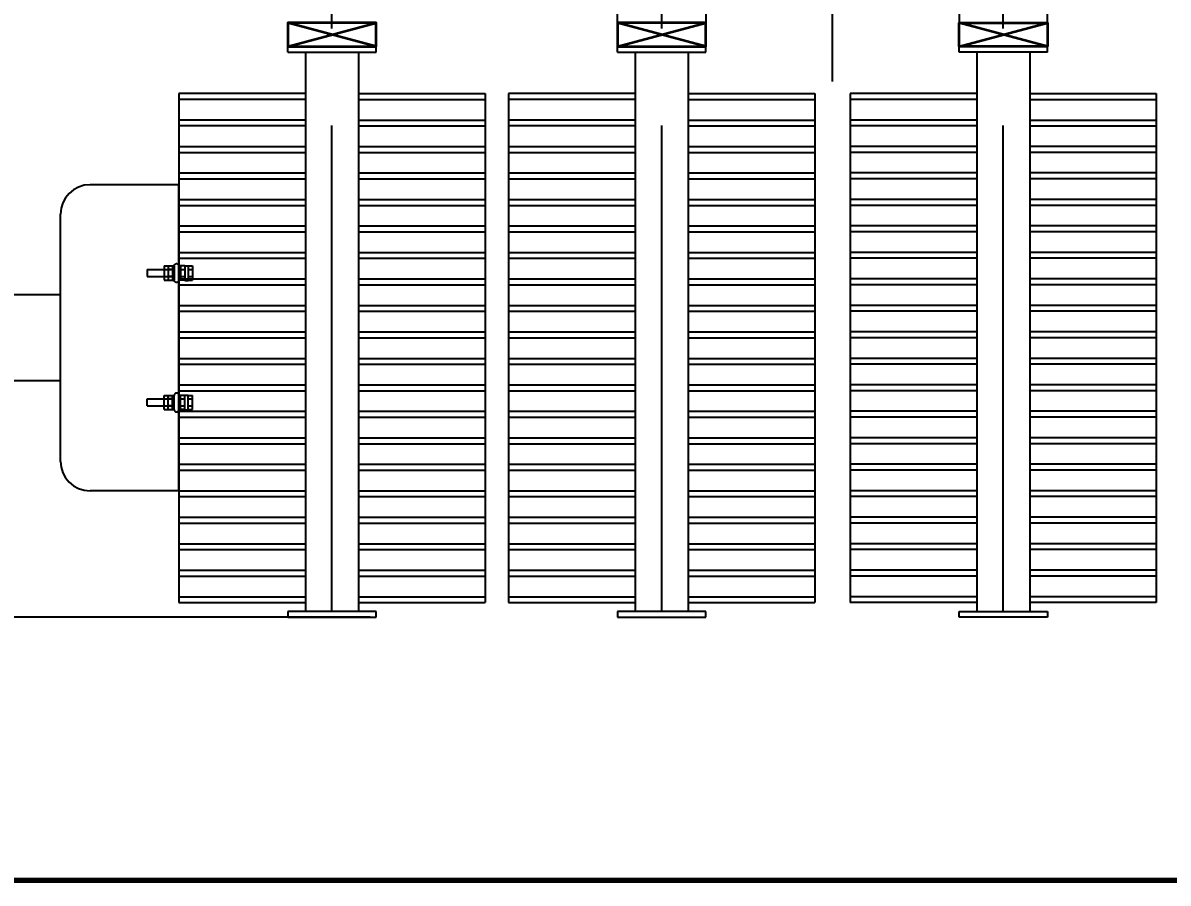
# Model space of a CAD drawing. Header units: millimetres. Extents: x 170275 to 421125, y -418833 to -203687.
# Drawn here: x 171966 to 173910, y -211388 to -209926 of the extents above; entities that cross this region are included whole.
import ezdxf

# ---------------------------------------------------------------- set-up
doc = ezdxf.new("R2010")
doc.units = ezdxf.units.MM
doc.header["$LTSCALE"] = 13
for name, pattern in [('CENTER', [50.8, 31.75, -6.35, 6.35, -6.35]), ('CENTERX2', [101.6, 63.5, -12.7, 12.7, -12.7]), ('HIDDEN', [9.525, 6.35, -3.175])]:
    doc.linetypes.add(name, pattern=pattern)
doc.layers.get('0').update_dxf_attribs({"color": 1, "linetype": 'CENTER'})
doc.layers.add('05', color=4, linetype='Continuous', lineweight=35)
doc.layers.add('标注、文本', color=3, linetype='Continuous', lineweight=25)
doc.layers.add('1', color=4, linetype='Continuous')
doc.layers.add('4', color=2, linetype='HIDDEN')
doc.styles.get("Standard").update_dxf_attribs({"font": 'gbenor.shx', "bigfont": 'gbcbig.shx'})
doc.dimstyles.new('1-15', dxfattribs={"dimscale": 20, "dimtxt": 3.5, "dimasz": 2, "dimexe": 1.5, "dimexo": 0.5, "dimgap": 0.5, "dimtad": 1, "dimtoh": 1, "dimdec": 1, "dimdsep": 46, "dimtxsty": 'Standard', "dimcen": 2.5, "dimclrd": 3, "dimclre": 3, "dimclrt": 3, "dimadec": 0, "dimazin": 2, "dimtfac": 1, "dimtdec": 1, "dimtmove": 0, "dimatfit": 2, "dimfxl": 1, "dimarcsym": 0})

# ---------------------------------------------------------------- blocks, each defined once
blk = doc.blocks.new('A$C392507CE')
at = {"layer": '05', "linetype": 'ByBlock'}
for p, q in [((0.5, 94.6), (-149.5, 54.6)), ((-149.5, 94.6), (0.5, 54.6))]:
    blk.add_line(p, q, dxfattribs=at)
blk.add_lwpolyline([(0.5, 94.6), (-149.5, 94.6), (-149.5, 54.6), (0.5, 54.6)], close=True, dxfattribs=at)
blk = doc.blocks.new('*D620')
at = {"layer": 'Defpoints', "color": 0, "transparency": 16777216}
for p in [(172282.5, -209363.4), (171940, -210936.4), (172415.5, -210936.4)]:
    blk.add_point(p, dxfattribs=at)
at = {"layer": '标注、文本', "color": 3, "lineweight": -2, "transparency": 16777216}
for p, q in [((172272.5, -209363.4), (171910, -209363.4)), ((171940, -209403.4), (171940, -210896.4)), ((172405.5, -210936.4), (171910, -210936.4))]:
    blk.add_line(p, q, dxfattribs=at)
at = {"layer": '标注、文本', "color": 3, "transparency": 16777216}
for points in [[(171933.3, -209403.4), (171946.7, -209403.4), (171940, -209363.4)], [(171933.3, -210896.4), (171946.7, -210896.4), (171940, -210936.4)]]:
    blk.add_solid(points, dxfattribs=at)
at = {"layer": '标注、文本', "color": 3, "transparency": 16777216, "insert": (171895, -210149.9), "char_height": 70, "attachment_point": 5, "rotation": 90}
blk.add_mtext('1573', dxfattribs=at)
blk = doc.blocks.new('*D621')
at = {"layer": 'Defpoints', "color": 0, "transparency": 16777216}
for p in [(171692.4, -208825.4), (172282.5, -208825.4), (172565.5, -210936.4)]:
    blk.add_point(p, dxfattribs=at)
at = {"layer": '标注、文本', "color": 3, "lineweight": -2, "transparency": 16777216}
for p, q in [((172272.5, -208825.4), (171662.4, -208825.4)), ((171692.4, -210896.4), (171692.4, -208865.4)), ((172555.5, -210936.4), (171662.4, -210936.4))]:
    blk.add_line(p, q, dxfattribs=at)
at = {"layer": '标注、文本', "color": 3, "transparency": 16777216}
for points in [[(171685.8, -208865.4), (171699.1, -208865.4), (171692.4, -208825.4)], [(171685.8, -210896.4), (171699.1, -210896.4), (171692.4, -210936.4)]]:
    blk.add_solid(points, dxfattribs=at)
at = {"layer": '标注、文本', "color": 3, "transparency": 16777216, "insert": (171647.4, -209880.9), "char_height": 70, "attachment_point": 5, "rotation": 90}
blk.add_mtext('2111', dxfattribs=at)
blk = doc.blocks.new('4656163')
at = {"linetype": 'HIDDEN'}
for p, q in [((4691, -11118), (4684, -11118)), ((4684, -11118), (4684, -11142)), ((4691, -11124), (4684, -11124)), ((4697, -11117.5), (4691, -11117.5)), ((4691, -11118), (4691, -11142)), ((4697, -11117.5), (4697, -11142.5)), ((4697, -11118), (4707, -11118)), ((4704, -11124), (4697, -11124)), ((4704, -11118), (4704, -11142)), ((4732, -11118), (4715, -11118)), ((4715, -11118), (4715, -11142)), ((4718, -11118), (4718, -11142)), ((4718, -11124), (4725, -11124)), ((4761, -11124), (4718, -11124)), ((4725, -11118), (4725, -11142)), ((4732, -11118), (4732, -11142)), ((4761, -11124), (4761, -11136)), ((4691, -11136), (4684, -11136)), ((4691, -11142), (4684, -11142)), ((4697, -11142.5), (4691, -11142.5)), ((4704, -11136), (4697, -11136)), ((4697, -11142), (4707, -11142)), ((4732, -11142), (4715, -11142)), ((4718, -11136), (4725, -11136)), ((4761, -11136), (4718, -11136))]:
    blk.add_line(p, q, dxfattribs=at)
for centre, start, end in [((4711, -11118), 0, 180), ((4711, -11142), 180, 0)]:
    blk.add_arc(centre, 4, start, end, dxfattribs=at)
at = {"layer": '4', "color": 0}
blk.add_line((4707, -11118), (4707, -11142), dxfattribs=at)
blk = doc.blocks.new('A$C324939BF')
at = {"layer": '1'}
for p, q in [((23, 520), (23, 0)), ((23, 520), (173.9, 520)), ((223.9, 470), (223.9, 50)), ((223.9, 333), (399, 333)), ((429, 217), (429, 303)), ((223.9, 187), (399, 187)), ((23, 0), (173.9, 0))]:
    blk.add_line(p, q, dxfattribs=at)
for centre, radius, start, end in [((173.9, 470), 50, 359.9995, 89.9995), ((399, 303), 30, 359.9995, 89.9995), ((399, 217), 30, 269.9995, 359.9995), ((173.9, 50), 50, 269.9995, 359.9995)]:
    blk.add_arc(centre, radius, start, end, dxfattribs=at)
at = {"layer": '1', "rotation": 359.9995410159855}
blk.add_blockref('4656163', (-4683.9, 11500), dxfattribs=at)
at = {"layer": '1', "xscale": -1, "rotation": 180.0004589840145}
blk.add_blockref('4656163', (-4683.9, -10980), dxfattribs=at)

msp = doc.modelspace()

# ---------------------------------------------------------------- linework, layer by layer
at = {"layer": '1', "color": 1, "linetype": 'CENTERX2', "lineweight": -3}
for p, q in [((173340.49, -210026.17), (173340.49, -208800.71)), ((172490.49, -210926.44), (172490.49, -209729.18)), ((173050.49, -210926.44), (173050.49, -209729.18)), ((173630.49, -210926.44), (173630.49, -209729.18))]:
    msp.add_line(p, q, dxfattribs=at)
at = {"layer": '1', "ltscale": 5}
for p, q in [((172415.49, -209966.44), (172565.49, -209966.44)), ((172415.49, -209976.44), (172415.49, -209966.44)), ((172565.49, -209976.44), (172565.49, -209966.44)), ((172975.49, -209966.44), (173125.49, -209966.44)), ((172975.49, -209976.44), (172975.49, -209966.44)), ((173125.49, -209976.44), (173125.49, -209966.44)), ((173705.49, -209966.44), (173555.49, -209966.44)), ((173555.49, -209976.44), (173555.49, -209966.44)), ((173705.49, -209976.44), (173705.49, -209966.44)), ((172415.49, -209976.44), (172565.49, -209976.44)), ((172445.49, -209976.44), (172445.49, -210926.44)), ((172535.49, -209976.44), (172535.49, -210926.44)), ((172975.49, -209976.44), (173125.49, -209976.44)), ((173005.49, -209976.44), (173005.49, -210926.44)), ((173095.49, -209976.44), (173095.49, -210926.44)), ((173705.49, -209976.44), (173555.49, -209976.44)), ((173585.49, -209976.44), (173585.49, -210926.44)), ((173675.49, -209976.44), (173675.49, -210926.44)), ((172445.49, -210046.44), (172230.49, -210046.44)), ((172445.49, -210046.44), (172230.49, -210046.44)), ((172445.49, -210046.44), (172230.49, -210046.44)), ((172445.49, -210039.35), (172445.49, -210039.35)), ((172535.49, -210046.44), (172750.49, -210046.44)), ((172535.49, -210046.44), (172750.49, -210046.44)), ((172535.49, -210046.44), (172750.49, -210046.44)), ((173005.49, -210046.44), (172790.49, -210046.44)), ((173005.49, -210046.44), (172790.49, -210046.44)), ((173005.49, -210046.44), (172790.49, -210046.44)), ((173005.49, -210039.35), (173005.49, -210039.35)), ((173095.49, -210046.44), (173310.49, -210046.44)), ((173095.49, -210046.44), (173310.49, -210046.44)), ((173095.49, -210046.44), (173310.49, -210046.44)), ((173585.49, -210046.44), (173370.49, -210046.44)), ((173585.49, -210046.44), (173370.49, -210046.44)), ((173585.49, -210046.44), (173370.49, -210046.44)), ((173675.49, -210039.35), (173675.49, -210039.35)), ((173675.49, -210046.44), (173890.49, -210046.44)), ((173675.49, -210046.44), (173890.49, -210046.44)), ((173675.49, -210046.44), (173890.49, -210046.44)), ((172445.49, -210056.44), (172230.49, -210056.44)), ((172445.49, -210056.44), (172230.49, -210056.44)), ((172535.49, -210056.44), (172750.49, -210056.44)), ((172535.49, -210056.44), (172750.49, -210056.44)), ((173005.49, -210056.44), (172790.49, -210056.44)), ((173005.49, -210056.44), (172790.49, -210056.44)), ((173095.49, -210056.44), (173310.49, -210056.44)), ((173095.49, -210056.44), (173310.49, -210056.44)), ((173585.49, -210056.44), (173370.49, -210056.44)), ((173585.49, -210056.44), (173370.49, -210056.44)), ((173675.49, -210056.44), (173890.49, -210056.44)), ((173675.49, -210056.44), (173890.49, -210056.44)), ((172445.49, -210091.44), (172230.49, -210091.44)), ((172445.49, -210091.44), (172230.49, -210091.44)), ((172445.49, -210091.44), (172230.49, -210091.44)), ((172445.49, -210101.44), (172230.49, -210101.44)), ((172445.49, -210101.44), (172230.49, -210101.44)), ((172535.49, -210091.44), (172750.49, -210091.44)), ((172535.49, -210091.44), (172750.49, -210091.44)), ((172535.49, -210091.44), (172750.49, -210091.44)), ((172535.49, -210101.44), (172750.49, -210101.44)), ((172535.49, -210101.44), (172750.49, -210101.44)), ((173005.49, -210091.44), (172790.49, -210091.44)), ((173005.49, -210091.44), (172790.49, -210091.44)), ((173005.49, -210091.44), (172790.49, -210091.44)), ((173005.49, -210101.44), (172790.49, -210101.44)), ((173005.49, -210101.44), (172790.49, -210101.44)), ((173095.49, -210091.44), (173310.49, -210091.44)), ((173095.49, -210091.44), (173310.49, -210091.44)), ((173095.49, -210091.44), (173310.49, -210091.44)), ((173095.49, -210101.44), (173310.49, -210101.44)), ((173095.49, -210101.44), (173310.49, -210101.44)), ((173585.49, -210091.44), (173370.49, -210091.44)), ((173585.49, -210091.44), (173370.49, -210091.44)), ((173585.49, -210091.44), (173370.49, -210091.44)), ((173585.49, -210101.44), (173370.49, -210101.44)), ((173585.49, -210101.44), (173370.49, -210101.44)), ((173675.49, -210091.44), (173890.49, -210091.44)), ((173675.49, -210091.44), (173890.49, -210091.44)), ((173675.49, -210091.44), (173890.49, -210091.44)), ((173675.49, -210101.44), (173890.49, -210101.44)), ((173675.49, -210101.44), (173890.49, -210101.44)), ((172230.49, -210136.44), (172445.49, -210136.44)), ((172230.49, -210146.44), (172445.49, -210146.44)), ((172230.49, -210146.44), (172445.49, -210146.44)), ((172535.49, -210136.44), (172750.49, -210136.44)), ((172535.49, -210136.44), (172750.49, -210136.44)), ((172535.49, -210146.44), (172750.49, -210146.44)), ((172535.49, -210146.44), (172750.49, -210146.44)), ((172535.49, -210146.44), (172750.49, -210146.44)), ((172535.49, -210146.44), (172750.49, -210146.44)), ((172790.49, -210136.44), (173005.49, -210136.44)), ((172790.49, -210146.44), (173005.49, -210146.44)), ((172790.49, -210146.44), (173005.49, -210146.44)), ((173095.49, -210136.44), (173310.49, -210136.44)), ((173095.49, -210136.44), (173310.49, -210136.44)), ((173095.49, -210146.44), (173310.49, -210146.44)), ((173095.49, -210146.44), (173310.49, -210146.44)), ((173095.49, -210146.44), (173310.49, -210146.44)), ((173095.49, -210146.44), (173310.49, -210146.44)), ((173585.49, -210136.44), (173370.49, -210136.44)), ((173585.49, -210136.44), (173370.49, -210136.44)), ((173585.49, -210146.44), (173370.49, -210146.44)), ((173585.49, -210146.44), (173370.49, -210146.44)), ((173585.49, -210146.44), (173370.49, -210146.44)), ((173585.49, -210146.44), (173370.49, -210146.44)), ((173890.49, -210136.44), (173675.49, -210136.44)), ((173890.49, -210146.44), (173675.49, -210146.44)), ((173890.49, -210146.44), (173675.49, -210146.44)), ((172230.49, -210181.44), (172445.49, -210181.44)), ((172230.49, -210181.44), (172445.49, -210181.44)), ((172230.49, -210181.44), (172445.49, -210181.44)), ((172535.49, -210181.44), (172750.49, -210181.44)), ((172535.49, -210181.44), (172750.49, -210181.44)), ((172535.49, -210181.44), (172750.49, -210181.44)), ((172535.49, -210181.44), (172750.49, -210181.44)), ((172535.49, -210181.44), (172750.49, -210181.44)), ((172535.49, -210181.44), (172750.49, -210181.44)), ((172790.49, -210181.44), (173005.49, -210181.44)), ((172790.49, -210181.44), (173005.49, -210181.44)), ((172790.49, -210181.44), (173005.49, -210181.44)), ((173095.49, -210181.44), (173310.49, -210181.44)), ((173095.49, -210181.44), (173310.49, -210181.44)), ((173095.49, -210181.44), (173310.49, -210181.44)), ((173095.49, -210181.44), (173310.49, -210181.44)), ((173095.49, -210181.44), (173310.49, -210181.44)), ((173095.49, -210181.44), (173310.49, -210181.44)), ((173585.49, -210181.44), (173370.49, -210181.44)), ((173585.49, -210181.44), (173370.49, -210181.44)), ((173585.49, -210181.44), (173370.49, -210181.44)), ((173585.49, -210181.44), (173370.49, -210181.44)), ((173585.49, -210181.44), (173370.49, -210181.44)), ((173585.49, -210181.44), (173370.49, -210181.44)), ((173890.49, -210181.44), (173675.49, -210181.44)), ((173890.49, -210181.44), (173675.49, -210181.44)), ((173890.49, -210181.44), (173675.49, -210181.44)), ((172230.49, -210191.44), (172445.49, -210191.44)), ((172230.49, -210191.44), (172445.49, -210191.44)), ((172230.49, -210191.44), (172445.49, -210191.44)), ((172535.49, -210191.44), (172750.49, -210191.44)), ((172535.49, -210191.44), (172750.49, -210191.44)), ((172535.49, -210191.44), (172750.49, -210191.44)), ((172535.49, -210191.44), (172750.49, -210191.44)), ((172535.49, -210191.44), (172750.49, -210191.44)), ((172535.49, -210191.44), (172750.49, -210191.44)), ((172790.49, -210191.44), (173005.49, -210191.44)), ((172790.49, -210191.44), (173005.49, -210191.44)), ((172790.49, -210191.44), (173005.49, -210191.44)), ((173095.49, -210191.44), (173310.49, -210191.44)), ((173095.49, -210191.44), (173310.49, -210191.44)), ((173095.49, -210191.44), (173310.49, -210191.44)), ((173095.49, -210191.44), (173310.49, -210191.44)), ((173095.49, -210191.44), (173310.49, -210191.44)), ((173095.49, -210191.44), (173310.49, -210191.44)), ((173585.49, -210191.44), (173370.49, -210191.44)), ((173585.49, -210191.44), (173370.49, -210191.44)), ((173585.49, -210191.44), (173370.49, -210191.44)), ((173585.49, -210191.44), (173370.49, -210191.44)), ((173585.49, -210191.44), (173370.49, -210191.44)), ((173585.49, -210191.44), (173370.49, -210191.44)), ((173890.49, -210191.44), (173675.49, -210191.44)), ((173890.49, -210191.44), (173675.49, -210191.44)), ((173890.49, -210191.44), (173675.49, -210191.44)), ((172230.49, -210226.44), (172445.49, -210226.44)), ((172230.49, -210226.44), (172445.49, -210226.44)), ((172230.49, -210226.44), (172445.49, -210226.44)), ((172230.49, -210236.44), (172445.49, -210236.44)), ((172230.49, -210236.44), (172445.49, -210236.44)), ((172230.49, -210236.44), (172445.49, -210236.44)), ((172535.49, -210226.44), (172750.49, -210226.44)), ((172535.49, -210226.44), (172750.49, -210226.44)), ((172535.49, -210226.44), (172750.49, -210226.44)), ((172535.49, -210226.44), (172750.49, -210226.44)), ((172535.49, -210226.44), (172750.49, -210226.44)), ((172535.49, -210226.44), (172750.49, -210226.44)), ((172535.49, -210236.44), (172750.49, -210236.44)), ((172535.49, -210236.44), (172750.49, -210236.44)), ((172535.49, -210236.44), (172750.49, -210236.44)), ((172535.49, -210236.44), (172750.49, -210236.44)), ((172535.49, -210236.44), (172750.49, -210236.44)), ((172535.49, -210236.44), (172750.49, -210236.44)), ((172790.49, -210226.44), (173005.49, -210226.44)), ((172790.49, -210226.44), (173005.49, -210226.44)), ((172790.49, -210226.44), (173005.49, -210226.44)), ((172790.49, -210236.44), (173005.49, -210236.44)), ((172790.49, -210236.44), (173005.49, -210236.44)), ((172790.49, -210236.44), (173005.49, -210236.44)), ((173095.49, -210226.44), (173310.49, -210226.44)), ((173095.49, -210226.44), (173310.49, -210226.44)), ((173095.49, -210226.44), (173310.49, -210226.44)), ((173095.49, -210226.44), (173310.49, -210226.44)), ((173095.49, -210226.44), (173310.49, -210226.44)), ((173095.49, -210226.44), (173310.49, -210226.44)), ((173095.49, -210236.44), (173310.49, -210236.44)), ((173095.49, -210236.44), (173310.49, -210236.44)), ((173095.49, -210236.44), (173310.49, -210236.44)), ((173095.49, -210236.44), (173310.49, -210236.44)), ((173095.49, -210236.44), (173310.49, -210236.44)), ((173095.49, -210236.44), (173310.49, -210236.44)), ((173585.49, -210226.44), (173370.49, -210226.44)), ((173585.49, -210226.44), (173370.49, -210226.44)), ((173585.49, -210226.44), (173370.49, -210226.44)), ((173585.49, -210226.44), (173370.49, -210226.44)), ((173585.49, -210226.44), (173370.49, -210226.44)), ((173585.49, -210226.44), (173370.49, -210226.44)), ((173585.49, -210236.44), (173370.49, -210236.44)), ((173585.49, -210236.44), (173370.49, -210236.44)), ((173585.49, -210236.44), (173370.49, -210236.44)), ((173585.49, -210236.44), (173370.49, -210236.44)), ((173585.49, -210236.44), (173370.49, -210236.44)), ((173585.49, -210236.44), (173370.49, -210236.44)), ((173890.49, -210226.44), (173675.49, -210226.44)), ((173890.49, -210226.44), (173675.49, -210226.44)), ((173890.49, -210226.44), (173675.49, -210226.44)), ((173890.49, -210236.44), (173675.49, -210236.44)), ((173890.49, -210236.44), (173675.49, -210236.44)), ((173890.49, -210236.44), (173675.49, -210236.44)), ((172230.49, -210271.44), (172445.49, -210271.44)), ((172230.49, -210271.44), (172445.49, -210271.44)), ((172230.49, -210271.44), (172445.49, -210271.44)), ((172230.49, -210281.44), (172445.49, -210281.44)), ((172230.49, -210281.44), (172445.49, -210281.44)), ((172230.49, -210281.44), (172445.49, -210281.44)), ((172535.49, -210271.44), (172750.49, -210271.44)), ((172535.49, -210271.44), (172750.49, -210271.44)), ((172535.49, -210271.44), (172750.49, -210271.44)), ((172535.49, -210271.44), (172750.49, -210271.44)), ((172535.49, -210271.44), (172750.49, -210271.44)), ((172535.49, -210271.44), (172750.49, -210271.44)), ((172535.49, -210281.44), (172750.49, -210281.44)), ((172535.49, -210281.44), (172750.49, -210281.44)), ((172535.49, -210281.44), (172750.49, -210281.44)), ((172535.49, -210281.44), (172750.49, -210281.44)), ((172535.49, -210281.44), (172750.49, -210281.44)), ((172535.49, -210281.44), (172750.49, -210281.44)), ((172790.49, -210271.44), (173005.49, -210271.44)), ((172790.49, -210271.44), (173005.49, -210271.44)), ((172790.49, -210271.44), (173005.49, -210271.44)), ((172790.49, -210281.44), (173005.49, -210281.44)), ((172790.49, -210281.44), (173005.49, -210281.44)), ((172790.49, -210281.44), (173005.49, -210281.44)), ((173095.49, -210271.44), (173310.49, -210271.44)), ((173095.49, -210271.44), (173310.49, -210271.44)), ((173095.49, -210271.44), (173310.49, -210271.44)), ((173095.49, -210271.44), (173310.49, -210271.44)), ((173095.49, -210271.44), (173310.49, -210271.44)), ((173095.49, -210271.44), (173310.49, -210271.44)), ((173095.49, -210281.44), (173310.49, -210281.44)), ((173095.49, -210281.44), (173310.49, -210281.44)), ((173095.49, -210281.44), (173310.49, -210281.44)), ((173095.49, -210281.44), (173310.49, -210281.44)), ((173095.49, -210281.44), (173310.49, -210281.44)), ((173095.49, -210281.44), (173310.49, -210281.44)), ((173585.49, -210271.44), (173370.49, -210271.44)), ((173585.49, -210271.44), (173370.49, -210271.44)), ((173585.49, -210271.44), (173370.49, -210271.44)), ((173585.49, -210271.44), (173370.49, -210271.44)), ((173585.49, -210271.44), (173370.49, -210271.44)), ((173585.49, -210271.44), (173370.49, -210271.44)), ((173585.49, -210281.44), (173370.49, -210281.44)), ((173585.49, -210281.44), (173370.49, -210281.44)), ((173585.49, -210281.44), (173370.49, -210281.44)), ((173585.49, -210281.44), (173370.49, -210281.44)), ((173585.49, -210281.44), (173370.49, -210281.44)), ((173585.49, -210281.44), (173370.49, -210281.44)), ((173890.49, -210271.44), (173675.49, -210271.44)), ((173890.49, -210271.44), (173675.49, -210271.44)), ((173890.49, -210271.44), (173675.49, -210271.44)), ((173890.49, -210281.44), (173675.49, -210281.44)), ((173890.49, -210281.44), (173675.49, -210281.44)), ((173890.49, -210281.44), (173675.49, -210281.44)), ((172230.49, -210316.44), (172445.49, -210316.44)), ((172230.49, -210316.44), (172445.49, -210316.44)), ((172535.49, -210316.44), (172750.49, -210316.44)), ((172535.49, -210316.44), (172750.49, -210316.44)), ((172535.49, -210316.44), (172750.49, -210316.44)), ((172535.49, -210316.44), (172750.49, -210316.44)), ((172790.49, -210316.44), (173005.49, -210316.44)), ((172790.49, -210316.44), (173005.49, -210316.44)), ((173095.49, -210316.44), (173310.49, -210316.44)), ((173095.49, -210316.44), (173310.49, -210316.44)), ((173095.49, -210316.44), (173310.49, -210316.44)), ((173095.49, -210316.44), (173310.49, -210316.44)), ((173585.49, -210316.44), (173370.49, -210316.44)), ((173585.49, -210316.44), (173370.49, -210316.44)), ((173585.49, -210316.44), (173370.49, -210316.44)), ((173585.49, -210316.44), (173370.49, -210316.44)), ((173890.49, -210316.44), (173675.49, -210316.44)), ((173890.49, -210316.44), (173675.49, -210316.44)), ((172230.49, -210326.44), (172445.49, -210326.44)), ((172230.49, -210326.44), (172445.49, -210326.44)), ((172535.49, -210326.44), (172750.49, -210326.44)), ((172535.49, -210326.44), (172750.49, -210326.44)), ((172535.49, -210326.44), (172750.49, -210326.44)), ((172535.49, -210326.44), (172750.49, -210326.44)), ((172790.49, -210326.44), (173005.49, -210326.44)), ((172790.49, -210326.44), (173005.49, -210326.44)), ((173095.49, -210326.44), (173310.49, -210326.44)), ((173095.49, -210326.44), (173310.49, -210326.44)), ((173095.49, -210326.44), (173310.49, -210326.44)), ((173095.49, -210326.44), (173310.49, -210326.44)), ((173585.49, -210326.44), (173370.49, -210326.44)), ((173585.49, -210326.44), (173370.49, -210326.44)), ((173585.49, -210326.44), (173370.49, -210326.44)), ((173585.49, -210326.44), (173370.49, -210326.44)), ((173890.49, -210326.44), (173675.49, -210326.44)), ((173890.49, -210326.44), (173675.49, -210326.44)), ((172230.49, -210361.44), (172445.49, -210361.44)), ((172230.49, -210361.44), (172445.49, -210361.44)), ((172230.49, -210371.44), (172445.49, -210371.44)), ((172230.49, -210371.44), (172445.49, -210371.44)), ((172535.49, -210361.44), (172750.49, -210361.44)), ((172535.49, -210361.44), (172750.49, -210361.44)), ((172535.49, -210361.44), (172750.49, -210361.44)), ((172535.49, -210361.44), (172750.49, -210361.44)), ((172535.49, -210371.44), (172750.49, -210371.44)), ((172535.49, -210371.44), (172750.49, -210371.44)), ((172535.49, -210371.44), (172750.49, -210371.44)), ((172535.49, -210371.44), (172750.49, -210371.44)), ((172790.49, -210361.44), (173005.49, -210361.44)), ((172790.49, -210361.44), (173005.49, -210361.44)), ((172790.49, -210371.44), (173005.49, -210371.44)), ((172790.49, -210371.44), (173005.49, -210371.44)), ((173095.49, -210361.44), (173310.49, -210361.44)), ((173095.49, -210361.44), (173310.49, -210361.44)), ((173095.49, -210361.44), (173310.49, -210361.44)), ((173095.49, -210361.44), (173310.49, -210361.44)), ((173095.49, -210371.44), (173310.49, -210371.44)), ((173095.49, -210371.44), (173310.49, -210371.44)), ((173095.49, -210371.44), (173310.49, -210371.44)), ((173095.49, -210371.44), (173310.49, -210371.44)), ((173585.49, -210361.44), (173370.49, -210361.44)), ((173585.49, -210361.44), (173370.49, -210361.44)), ((173585.49, -210361.44), (173370.49, -210361.44)), ((173585.49, -210361.44), (173370.49, -210361.44)), ((173585.49, -210371.44), (173370.49, -210371.44)), ((173585.49, -210371.44), (173370.49, -210371.44)), ((173585.49, -210371.44), (173370.49, -210371.44)), ((173585.49, -210371.44), (173370.49, -210371.44)), ((173890.49, -210361.44), (173675.49, -210361.44)), ((173890.49, -210361.44), (173675.49, -210361.44)), ((173890.49, -210371.44), (173675.49, -210371.44)), ((173890.49, -210371.44), (173675.49, -210371.44)), ((172230.49, -210406.44), (172445.49, -210406.44)), ((172230.49, -210406.44), (172445.49, -210406.44)), ((172230.49, -210416.44), (172445.49, -210416.44)), ((172230.49, -210416.44), (172445.49, -210416.44)), ((172535.49, -210406.44), (172750.49, -210406.44)), ((172535.49, -210406.44), (172750.49, -210406.44)), ((172535.49, -210406.44), (172750.49, -210406.44)), ((172535.49, -210406.44), (172750.49, -210406.44)), ((172535.49, -210416.44), (172750.49, -210416.44)), ((172535.49, -210416.44), (172750.49, -210416.44)), ((172535.49, -210416.44), (172750.49, -210416.44)), ((172535.49, -210416.44), (172750.49, -210416.44)), ((172790.49, -210406.44), (173005.49, -210406.44)), ((172790.49, -210406.44), (173005.49, -210406.44)), ((172790.49, -210416.44), (173005.49, -210416.44)), ((172790.49, -210416.44), (173005.49, -210416.44)), ((173095.49, -210406.44), (173310.49, -210406.44)), ((173095.49, -210406.44), (173310.49, -210406.44)), ((173095.49, -210406.44), (173310.49, -210406.44)), ((173095.49, -210406.44), (173310.49, -210406.44)), ((173095.49, -210416.44), (173310.49, -210416.44)), ((173095.49, -210416.44), (173310.49, -210416.44)), ((173095.49, -210416.44), (173310.49, -210416.44)), ((173095.49, -210416.44), (173310.49, -210416.44)), ((173585.49, -210406.44), (173370.49, -210406.44)), ((173585.49, -210406.44), (173370.49, -210406.44)), ((173585.49, -210406.44), (173370.49, -210406.44)), ((173585.49, -210406.44), (173370.49, -210406.44)), ((173585.49, -210416.44), (173370.49, -210416.44)), ((173585.49, -210416.44), (173370.49, -210416.44)), ((173585.49, -210416.44), (173370.49, -210416.44)), ((173585.49, -210416.44), (173370.49, -210416.44)), ((173890.49, -210406.44), (173675.49, -210406.44)), ((173890.49, -210406.44), (173675.49, -210406.44)), ((173890.49, -210416.44), (173675.49, -210416.44)), ((173890.49, -210416.44), (173675.49, -210416.44)), ((172230.49, -210451.44), (172445.49, -210451.44)), ((172230.49, -210451.44), (172445.49, -210451.44)), ((172535.49, -210451.44), (172750.49, -210451.44)), ((172535.49, -210451.44), (172750.49, -210451.44)), ((172535.49, -210451.44), (172750.49, -210451.44)), ((172535.49, -210451.44), (172750.49, -210451.44)), ((172790.49, -210451.44), (173005.49, -210451.44)), ((172790.49, -210451.44), (173005.49, -210451.44)), ((173095.49, -210451.44), (173310.49, -210451.44)), ((173095.49, -210451.44), (173310.49, -210451.44)), ((173095.49, -210451.44), (173310.49, -210451.44)), ((173095.49, -210451.44), (173310.49, -210451.44)), ((173585.49, -210451.44), (173370.49, -210451.44)), ((173585.49, -210451.44), (173370.49, -210451.44)), ((173585.49, -210451.44), (173370.49, -210451.44)), ((173585.49, -210451.44), (173370.49, -210451.44)), ((173890.49, -210451.44), (173675.49, -210451.44)), ((173890.49, -210451.44), (173675.49, -210451.44)), ((172230.49, -210461.44), (172445.49, -210461.44)), ((172230.49, -210461.44), (172445.49, -210461.44)), ((172535.49, -210461.44), (172750.49, -210461.44)), ((172535.49, -210461.44), (172750.49, -210461.44)), ((172535.49, -210461.44), (172750.49, -210461.44)), ((172535.49, -210461.44), (172750.49, -210461.44)), ((172790.49, -210461.44), (173005.49, -210461.44)), ((172790.49, -210461.44), (173005.49, -210461.44)), ((173095.49, -210461.44), (173310.49, -210461.44)), ((173095.49, -210461.44), (173310.49, -210461.44)), ((173095.49, -210461.44), (173310.49, -210461.44)), ((173095.49, -210461.44), (173310.49, -210461.44)), ((173585.49, -210461.44), (173370.49, -210461.44)), ((173585.49, -210461.44), (173370.49, -210461.44)), ((173585.49, -210461.44), (173370.49, -210461.44)), ((173585.49, -210461.44), (173370.49, -210461.44)), ((173890.49, -210461.44), (173675.49, -210461.44)), ((173890.49, -210461.44), (173675.49, -210461.44)), ((172230.49, -210496.44), (172445.49, -210496.44)), ((172230.49, -210496.44), (172445.49, -210496.44)), ((172535.49, -210496.44), (172750.49, -210496.44)), ((172535.49, -210496.44), (172750.49, -210496.44)), ((172535.49, -210496.44), (172750.49, -210496.44)), ((172535.49, -210496.44), (172750.49, -210496.44)), ((172790.49, -210496.44), (173005.49, -210496.44)), ((172790.49, -210496.44), (173005.49, -210496.44)), ((173095.49, -210496.44), (173310.49, -210496.44)), ((173095.49, -210496.44), (173310.49, -210496.44)), ((173095.49, -210496.44), (173310.49, -210496.44)), ((173095.49, -210496.44), (173310.49, -210496.44)), ((173585.49, -210496.44), (173370.49, -210496.44)), ((173585.49, -210496.44), (173370.49, -210496.44)), ((173585.49, -210496.44), (173370.49, -210496.44)), ((173585.49, -210496.44), (173370.49, -210496.44)), ((173890.49, -210496.44), (173675.49, -210496.44)), ((173890.49, -210496.44), (173675.49, -210496.44)), ((172230.49, -210506.44), (172445.49, -210506.44)), ((172230.49, -210506.44), (172445.49, -210506.44)), ((172535.49, -210506.44), (172750.49, -210506.44)), ((172535.49, -210506.44), (172750.49, -210506.44)), ((172535.49, -210506.44), (172750.49, -210506.44)), ((172535.49, -210506.44), (172750.49, -210506.44)), ((172790.49, -210506.44), (173005.49, -210506.44)), ((172790.49, -210506.44), (173005.49, -210506.44)), ((173095.49, -210506.44), (173310.49, -210506.44)), ((173095.49, -210506.44), (173310.49, -210506.44)), ((173095.49, -210506.44), (173310.49, -210506.44)), ((173095.49, -210506.44), (173310.49, -210506.44)), ((173585.49, -210506.44), (173370.49, -210506.44)), ((173585.49, -210506.44), (173370.49, -210506.44)), ((173585.49, -210506.44), (173370.49, -210506.44)), ((173585.49, -210506.44), (173370.49, -210506.44)), ((173890.49, -210506.44), (173675.49, -210506.44)), ((173890.49, -210506.44), (173675.49, -210506.44)), ((172230.49, -210541.44), (172445.49, -210541.44)), ((172230.49, -210541.44), (172445.49, -210541.44)), ((172230.49, -210541.44), (172445.49, -210541.44)), ((172230.49, -210551.44), (172445.49, -210551.44)), ((172230.49, -210551.44), (172445.49, -210551.44)), ((172535.49, -210541.44), (172750.49, -210541.44)), ((172535.49, -210541.44), (172750.49, -210541.44)), ((172535.49, -210541.44), (172750.49, -210541.44)), ((172535.49, -210541.44), (172750.49, -210541.44)), ((172535.49, -210541.44), (172750.49, -210541.44)), ((172535.49, -210541.44), (172750.49, -210541.44)), ((172535.49, -210551.44), (172750.49, -210551.44)), ((172535.49, -210551.44), (172750.49, -210551.44)), ((172535.49, -210551.44), (172750.49, -210551.44)), ((172535.49, -210551.44), (172750.49, -210551.44)), ((172790.49, -210541.44), (173005.49, -210541.44)), ((172790.49, -210541.44), (173005.49, -210541.44)), ((172790.49, -210541.44), (173005.49, -210541.44)), ((172790.49, -210551.44), (173005.49, -210551.44)), ((172790.49, -210551.44), (173005.49, -210551.44)), ((173095.49, -210541.44), (173310.49, -210541.44)), ((173095.49, -210541.44), (173310.49, -210541.44)), ((173095.49, -210541.44), (173310.49, -210541.44)), ((173095.49, -210541.44), (173310.49, -210541.44)), ((173095.49, -210541.44), (173310.49, -210541.44)), ((173095.49, -210541.44), (173310.49, -210541.44)), ((173095.49, -210551.44), (173310.49, -210551.44)), ((173095.49, -210551.44), (173310.49, -210551.44)), ((173095.49, -210551.44), (173310.49, -210551.44)), ((173095.49, -210551.44), (173310.49, -210551.44)), ((173585.49, -210541.44), (173370.49, -210541.44)), ((173585.49, -210541.44), (173370.49, -210541.44)), ((173585.49, -210541.44), (173370.49, -210541.44)), ((173585.49, -210541.44), (173370.49, -210541.44)), ((173585.49, -210541.44), (173370.49, -210541.44)), ((173585.49, -210541.44), (173370.49, -210541.44)), ((173585.49, -210551.44), (173370.49, -210551.44)), ((173585.49, -210551.44), (173370.49, -210551.44)), ((173585.49, -210551.44), (173370.49, -210551.44)), ((173585.49, -210551.44), (173370.49, -210551.44)), ((173890.49, -210541.44), (173675.49, -210541.44)), ((173890.49, -210541.44), (173675.49, -210541.44)), ((173890.49, -210541.44), (173675.49, -210541.44)), ((173890.49, -210551.44), (173675.49, -210551.44)), ((173890.49, -210551.44), (173675.49, -210551.44)), ((172230.49, -210586.44), (172445.49, -210586.44)), ((172230.49, -210586.44), (172445.49, -210586.44)), ((172535.49, -210586.44), (172750.49, -210586.44)), ((172535.49, -210586.44), (172750.49, -210586.44)), ((172535.49, -210586.44), (172750.49, -210586.44)), ((172535.49, -210586.44), (172750.49, -210586.44)), ((172790.49, -210586.44), (173005.49, -210586.44)), ((172790.49, -210586.44), (173005.49, -210586.44)), ((173095.49, -210586.44), (173310.49, -210586.44)), ((173095.49, -210586.44), (173310.49, -210586.44)), ((173095.49, -210586.44), (173310.49, -210586.44)), ((173095.49, -210586.44), (173310.49, -210586.44)), ((173585.49, -210586.44), (173370.49, -210586.44)), ((173585.49, -210586.44), (173370.49, -210586.44)), ((173585.49, -210586.44), (173370.49, -210586.44)), ((173585.49, -210586.44), (173370.49, -210586.44)), ((173890.49, -210586.44), (173675.49, -210586.44)), ((173890.49, -210586.44), (173675.49, -210586.44)), ((172230.49, -210596.44), (172445.49, -210596.44)), ((172230.49, -210596.44), (172445.49, -210596.44)), ((172535.49, -210596.44), (172750.49, -210596.44)), ((172535.49, -210596.44), (172750.49, -210596.44)), ((172535.49, -210596.44), (172750.49, -210596.44)), ((172535.49, -210596.44), (172750.49, -210596.44)), ((172790.49, -210596.44), (173005.49, -210596.44)), ((172790.49, -210596.44), (173005.49, -210596.44)), ((173095.49, -210596.44), (173310.49, -210596.44)), ((173095.49, -210596.44), (173310.49, -210596.44)), ((173095.49, -210596.44), (173310.49, -210596.44)), ((173095.49, -210596.44), (173310.49, -210596.44)), ((173585.49, -210596.44), (173370.49, -210596.44)), ((173585.49, -210596.44), (173370.49, -210596.44)), ((173585.49, -210596.44), (173370.49, -210596.44)), ((173585.49, -210596.44), (173370.49, -210596.44)), ((173890.49, -210596.44), (173675.49, -210596.44)), ((173890.49, -210596.44), (173675.49, -210596.44)), ((172230.49, -210631.44), (172445.49, -210631.44)), ((172230.49, -210631.44), (172445.49, -210631.44)), ((172535.49, -210631.44), (172750.49, -210631.44)), ((172535.49, -210631.44), (172750.49, -210631.44)), ((172535.49, -210631.44), (172750.49, -210631.44)), ((172535.49, -210631.44), (172750.49, -210631.44)), ((172790.49, -210631.44), (173005.49, -210631.44)), ((172790.49, -210631.44), (173005.49, -210631.44)), ((173095.49, -210631.44), (173310.49, -210631.44)), ((173095.49, -210631.44), (173310.49, -210631.44)), ((173095.49, -210631.44), (173310.49, -210631.44)), ((173095.49, -210631.44), (173310.49, -210631.44)), ((173585.49, -210631.44), (173370.49, -210631.44)), ((173585.49, -210631.44), (173370.49, -210631.44)), ((173585.49, -210631.44), (173370.49, -210631.44)), ((173585.49, -210631.44), (173370.49, -210631.44)), ((173890.49, -210631.44), (173675.49, -210631.44)), ((173890.49, -210631.44), (173675.49, -210631.44)), ((172230.49, -210641.44), (172445.49, -210641.44)), ((172230.49, -210641.44), (172445.49, -210641.44)), ((172535.49, -210641.44), (172750.49, -210641.44)), ((172535.49, -210641.44), (172750.49, -210641.44)), ((172535.49, -210641.44), (172750.49, -210641.44)), ((172535.49, -210641.44), (172750.49, -210641.44)), ((172790.49, -210641.44), (173005.49, -210641.44)), ((172790.49, -210641.44), (173005.49, -210641.44)), ((173095.49, -210641.44), (173310.49, -210641.44)), ((173095.49, -210641.44), (173310.49, -210641.44)), ((173095.49, -210641.44), (173310.49, -210641.44)), ((173095.49, -210641.44), (173310.49, -210641.44)), ((173585.49, -210641.44), (173370.49, -210641.44)), ((173585.49, -210641.44), (173370.49, -210641.44)), ((173585.49, -210641.44), (173370.49, -210641.44)), ((173585.49, -210641.44), (173370.49, -210641.44)), ((173890.49, -210641.44), (173675.49, -210641.44)), ((173890.49, -210641.44), (173675.49, -210641.44)), ((172230.49, -210676.44), (172445.49, -210676.44)), ((172230.49, -210676.44), (172445.49, -210676.44)), ((172230.49, -210686.44), (172445.49, -210686.44)), ((172230.49, -210686.44), (172445.49, -210686.44)), ((172535.49, -210676.44), (172750.49, -210676.44)), ((172535.49, -210676.44), (172750.49, -210676.44)), ((172535.49, -210676.44), (172750.49, -210676.44)), ((172535.49, -210676.44), (172750.49, -210676.44)), ((172535.49, -210686.44), (172750.49, -210686.44)), ((172535.49, -210686.44), (172750.49, -210686.44)), ((172535.49, -210686.44), (172750.49, -210686.44)), ((172535.49, -210686.44), (172750.49, -210686.44)), ((172790.49, -210676.44), (173005.49, -210676.44)), ((172790.49, -210676.44), (173005.49, -210676.44)), ((172790.49, -210686.44), (173005.49, -210686.44)), ((172790.49, -210686.44), (173005.49, -210686.44)), ((173095.49, -210676.44), (173310.49, -210676.44)), ((173095.49, -210676.44), (173310.49, -210676.44)), ((173095.49, -210676.44), (173310.49, -210676.44)), ((173095.49, -210676.44), (173310.49, -210676.44)), ((173095.49, -210686.44), (173310.49, -210686.44)), ((173095.49, -210686.44), (173310.49, -210686.44)), ((173095.49, -210686.44), (173310.49, -210686.44)), ((173095.49, -210686.44), (173310.49, -210686.44)), ((173585.49, -210676.44), (173370.49, -210676.44)), ((173585.49, -210676.44), (173370.49, -210676.44)), ((173585.49, -210676.44), (173370.49, -210676.44)), ((173585.49, -210676.44), (173370.49, -210676.44)), ((173585.49, -210686.44), (173370.49, -210686.44)), ((173585.49, -210686.44), (173370.49, -210686.44)), ((173585.49, -210686.44), (173370.49, -210686.44)), ((173585.49, -210686.44), (173370.49, -210686.44)), ((173890.49, -210676.44), (173675.49, -210676.44)), ((173890.49, -210676.44), (173675.49, -210676.44)), ((173890.49, -210686.44), (173675.49, -210686.44)), ((173890.49, -210686.44), (173675.49, -210686.44)), ((172230.49, -210721.44), (172445.49, -210721.44)), ((172230.49, -210721.44), (172445.49, -210721.44)), ((172230.49, -210721.44), (172445.49, -210721.44)), ((172535.49, -210721.44), (172750.49, -210721.44)), ((172535.49, -210721.44), (172750.49, -210721.44)), ((172535.49, -210721.44), (172750.49, -210721.44)), ((172535.49, -210721.44), (172750.49, -210721.44)), ((172535.49, -210721.44), (172750.49, -210721.44)), ((172535.49, -210721.44), (172750.49, -210721.44)), ((172790.49, -210721.44), (173005.49, -210721.44)), ((172790.49, -210721.44), (173005.49, -210721.44)), ((172790.49, -210721.44), (173005.49, -210721.44)), ((173095.49, -210721.44), (173310.49, -210721.44)), ((173095.49, -210721.44), (173310.49, -210721.44)), ((173095.49, -210721.44), (173310.49, -210721.44)), ((173095.49, -210721.44), (173310.49, -210721.44)), ((173095.49, -210721.44), (173310.49, -210721.44)), ((173095.49, -210721.44), (173310.49, -210721.44)), ((173585.49, -210721.44), (173370.49, -210721.44)), ((173585.49, -210721.44), (173370.49, -210721.44)), ((173585.49, -210721.44), (173370.49, -210721.44)), ((173585.49, -210721.44), (173370.49, -210721.44)), ((173585.49, -210721.44), (173370.49, -210721.44)), ((173585.49, -210721.44), (173370.49, -210721.44)), ((173890.49, -210721.44), (173675.49, -210721.44)), ((173890.49, -210721.44), (173675.49, -210721.44)), ((173890.49, -210721.44), (173675.49, -210721.44)), ((172230.49, -210731.44), (172445.49, -210731.44)), ((172230.49, -210731.44), (172445.49, -210731.44)), ((172445.49, -210731.44), (172445.49, -210926.44)), ((172535.49, -210731.44), (172535.49, -210926.44)), ((172535.49, -210731.44), (172750.49, -210731.44)), ((172535.49, -210731.44), (172750.49, -210731.44)), ((172535.49, -210731.44), (172750.49, -210731.44)), ((172535.49, -210731.44), (172750.49, -210731.44)), ((172790.49, -210731.44), (173005.49, -210731.44)), ((172790.49, -210731.44), (173005.49, -210731.44)), ((173005.49, -210731.44), (173005.49, -210926.44)), ((173095.49, -210731.44), (173095.49, -210926.44)), ((173095.49, -210731.44), (173310.49, -210731.44)), ((173095.49, -210731.44), (173310.49, -210731.44)), ((173095.49, -210731.44), (173310.49, -210731.44)), ((173095.49, -210731.44), (173310.49, -210731.44)), ((173585.49, -210731.44), (173370.49, -210731.44)), ((173585.49, -210731.44), (173370.49, -210731.44)), ((173585.49, -210731.44), (173370.49, -210731.44)), ((173585.49, -210731.44), (173370.49, -210731.44)), ((173585.49, -210731.44), (173585.49, -210926.44)), ((173675.49, -210731.44), (173675.49, -210926.44)), ((173890.49, -210731.44), (173675.49, -210731.44)), ((173890.49, -210731.44), (173675.49, -210731.44)), ((172230.49, -210766.44), (172445.49, -210766.44)), ((172230.49, -210766.44), (172445.49, -210766.44)), ((172535.49, -210766.44), (172750.49, -210766.44)), ((172535.49, -210766.44), (172750.49, -210766.44)), ((172535.49, -210766.44), (172750.49, -210766.44)), ((172535.49, -210766.44), (172750.49, -210766.44)), ((172790.49, -210766.44), (173005.49, -210766.44)), ((172790.49, -210766.44), (173005.49, -210766.44)), ((173095.49, -210766.44), (173310.49, -210766.44)), ((173095.49, -210766.44), (173310.49, -210766.44)), ((173095.49, -210766.44), (173310.49, -210766.44)), ((173095.49, -210766.44), (173310.49, -210766.44)), ((173585.49, -210766.44), (173370.49, -210766.44)), ((173585.49, -210766.44), (173370.49, -210766.44)), ((173585.49, -210766.44), (173370.49, -210766.44)), ((173585.49, -210766.44), (173370.49, -210766.44)), ((173890.49, -210766.44), (173675.49, -210766.44)), ((173890.49, -210766.44), (173675.49, -210766.44)), ((172230.49, -210776.44), (172445.49, -210776.44)), ((172230.49, -210776.44), (172445.49, -210776.44)), ((172535.49, -210776.44), (172750.49, -210776.44)), ((172535.49, -210776.44), (172750.49, -210776.44)), ((172535.49, -210776.44), (172750.49, -210776.44)), ((172535.49, -210776.44), (172750.49, -210776.44)), ((172790.49, -210776.44), (173005.49, -210776.44)), ((172790.49, -210776.44), (173005.49, -210776.44)), ((173095.49, -210776.44), (173310.49, -210776.44)), ((173095.49, -210776.44), (173310.49, -210776.44)), ((173095.49, -210776.44), (173310.49, -210776.44)), ((173095.49, -210776.44), (173310.49, -210776.44)), ((173585.49, -210776.44), (173370.49, -210776.44)), ((173585.49, -210776.44), (173370.49, -210776.44)), ((173585.49, -210776.44), (173370.49, -210776.44)), ((173585.49, -210776.44), (173370.49, -210776.44)), ((173890.49, -210776.44), (173675.49, -210776.44)), ((173890.49, -210776.44), (173675.49, -210776.44)), ((172230.49, -210811.44), (172445.49, -210811.44)), ((172230.49, -210811.44), (172445.49, -210811.44)), ((172230.49, -210821.44), (172445.49, -210821.44)), ((172230.49, -210821.44), (172445.49, -210821.44)), ((172535.49, -210811.44), (172750.49, -210811.44)), ((172535.49, -210811.44), (172750.49, -210811.44)), ((172535.49, -210811.44), (172750.49, -210811.44)), ((172535.49, -210811.44), (172750.49, -210811.44)), ((172535.49, -210821.44), (172750.49, -210821.44)), ((172535.49, -210821.44), (172750.49, -210821.44)), ((172535.49, -210821.44), (172750.49, -210821.44)), ((172535.49, -210821.44), (172750.49, -210821.44)), ((172790.49, -210811.44), (173005.49, -210811.44)), ((172790.49, -210811.44), (173005.49, -210811.44)), ((172790.49, -210821.44), (173005.49, -210821.44)), ((172790.49, -210821.44), (173005.49, -210821.44)), ((173095.49, -210811.44), (173310.49, -210811.44)), ((173095.49, -210811.44), (173310.49, -210811.44)), ((173095.49, -210811.44), (173310.49, -210811.44)), ((173095.49, -210811.44), (173310.49, -210811.44)), ((173095.49, -210821.44), (173310.49, -210821.44)), ((173095.49, -210821.44), (173310.49, -210821.44)), ((173095.49, -210821.44), (173310.49, -210821.44)), ((173095.49, -210821.44), (173310.49, -210821.44)), ((173585.49, -210811.44), (173370.49, -210811.44)), ((173585.49, -210811.44), (173370.49, -210811.44)), ((173585.49, -210811.44), (173370.49, -210811.44)), ((173585.49, -210811.44), (173370.49, -210811.44)), ((173585.49, -210821.44), (173370.49, -210821.44)), ((173585.49, -210821.44), (173370.49, -210821.44)), ((173585.49, -210821.44), (173370.49, -210821.44)), ((173585.49, -210821.44), (173370.49, -210821.44)), ((173890.49, -210811.44), (173675.49, -210811.44)), ((173890.49, -210811.44), (173675.49, -210811.44)), ((173890.49, -210821.44), (173675.49, -210821.44)), ((173890.49, -210821.44), (173675.49, -210821.44)), ((172230.49, -210856.44), (172445.49, -210856.44)), ((172230.49, -210856.44), (172445.49, -210856.44)), ((172230.49, -210866.44), (172445.49, -210866.44)), ((172230.49, -210866.44), (172445.49, -210866.44)), ((172535.49, -210856.44), (172750.49, -210856.44)), ((172535.49, -210856.44), (172750.49, -210856.44)), ((172535.49, -210856.44), (172750.49, -210856.44)), ((172535.49, -210856.44), (172750.49, -210856.44)), ((172535.49, -210866.44), (172750.49, -210866.44)), ((172535.49, -210866.44), (172750.49, -210866.44)), ((172535.49, -210866.44), (172750.49, -210866.44)), ((172535.49, -210866.44), (172750.49, -210866.44)), ((172790.49, -210856.44), (173005.49, -210856.44)), ((172790.49, -210856.44), (173005.49, -210856.44)), ((172790.49, -210866.44), (173005.49, -210866.44)), ((172790.49, -210866.44), (173005.49, -210866.44)), ((173095.49, -210856.44), (173310.49, -210856.44)), ((173095.49, -210856.44), (173310.49, -210856.44)), ((173095.49, -210856.44), (173310.49, -210856.44)), ((173095.49, -210856.44), (173310.49, -210856.44)), ((173095.49, -210866.44), (173310.49, -210866.44)), ((173095.49, -210866.44), (173310.49, -210866.44)), ((173095.49, -210866.44), (173310.49, -210866.44)), ((173095.49, -210866.44), (173310.49, -210866.44)), ((173585.49, -210856.44), (173370.49, -210856.44)), ((173585.49, -210856.44), (173370.49, -210856.44)), ((173585.49, -210856.44), (173370.49, -210856.44)), ((173585.49, -210856.44), (173370.49, -210856.44)), ((173585.49, -210866.44), (173370.49, -210866.44)), ((173585.49, -210866.44), (173370.49, -210866.44)), ((173585.49, -210866.44), (173370.49, -210866.44)), ((173585.49, -210866.44), (173370.49, -210866.44)), ((173890.49, -210856.44), (173675.49, -210856.44)), ((173890.49, -210856.44), (173675.49, -210856.44)), ((173890.49, -210866.44), (173675.49, -210866.44)), ((173890.49, -210866.44), (173675.49, -210866.44)), ((172230.49, -210901.44), (172445.49, -210901.44)), ((172230.49, -210901.44), (172445.49, -210901.44)), ((172535.49, -210901.44), (172750.49, -210901.44)), ((172535.49, -210901.44), (172750.49, -210901.44)), ((172535.49, -210901.44), (172750.49, -210901.44)), ((172535.49, -210901.44), (172750.49, -210901.44)), ((172790.49, -210901.44), (173005.49, -210901.44)), ((172790.49, -210901.44), (173005.49, -210901.44)), ((173095.49, -210901.44), (173310.49, -210901.44)), ((173095.49, -210901.44), (173310.49, -210901.44)), ((173095.49, -210901.44), (173310.49, -210901.44)), ((173095.49, -210901.44), (173310.49, -210901.44)), ((173585.49, -210901.44), (173370.49, -210901.44)), ((173585.49, -210901.44), (173370.49, -210901.44)), ((173585.49, -210901.44), (173370.49, -210901.44)), ((173585.49, -210901.44), (173370.49, -210901.44)), ((173890.49, -210901.44), (173675.49, -210901.44)), ((173890.49, -210901.44), (173675.49, -210901.44)), ((172230.49, -210911.44), (172445.49, -210911.44)), ((172230.49, -210911.44), (172445.49, -210911.44)), ((172535.49, -210911.44), (172750.49, -210911.44)), ((172535.49, -210911.44), (172750.49, -210911.44)), ((172535.49, -210911.44), (172750.49, -210911.44)), ((172535.49, -210911.44), (172750.49, -210911.44)), ((172790.49, -210911.44), (173005.49, -210911.44)), ((172790.49, -210911.44), (173005.49, -210911.44)), ((173095.49, -210911.44), (173310.49, -210911.44)), ((173095.49, -210911.44), (173310.49, -210911.44)), ((173095.49, -210911.44), (173310.49, -210911.44)), ((173095.49, -210911.44), (173310.49, -210911.44)), ((173585.49, -210911.44), (173370.49, -210911.44)), ((173585.49, -210911.44), (173370.49, -210911.44)), ((173585.49, -210911.44), (173370.49, -210911.44)), ((173585.49, -210911.44), (173370.49, -210911.44)), ((173890.49, -210911.44), (173675.49, -210911.44)), ((173890.49, -210911.44), (173675.49, -210911.44)), ((172565.49, -210926.44), (172415.49, -210926.44)), ((172415.49, -210926.44), (172415.49, -210936.44)), ((172415.49, -210936.44), (172565.49, -210936.44)), ((172565.49, -210936.44), (172565.49, -210926.44)), ((173125.49, -210926.44), (172975.49, -210926.44)), ((172975.49, -210926.44), (172975.49, -210936.44)), ((172975.49, -210936.44), (173125.49, -210936.44)), ((173125.49, -210936.44), (173125.49, -210926.44)), ((173555.49, -210926.44), (173705.49, -210926.44)), ((173555.49, -210936.44), (173555.49, -210926.44)), ((173705.49, -210936.44), (173555.49, -210936.44)), ((173705.49, -210926.44), (173705.49, -210936.44))]:
    msp.add_line(p, q, dxfattribs=at)
at = {"layer": '1'}
for p, q in [((172230.49, -210046.44), (172230.49, -210911.44)), ((172750.49, -210046.44), (172750.49, -210911.44)), ((172790.49, -210046.44), (172790.49, -210911.44)), ((173310.49, -210046.44), (173310.49, -210911.44)), ((173370.49, -210046.44), (173370.49, -210911.44)), ((173890.49, -210046.44), (173890.49, -210911.44))]:
    msp.add_line(p, q, dxfattribs=at)
at = {"layer": '1', "const_width": 9.42}
msp.add_lwpolyline([(170974.37, -211383.37), (181307.81, -211383.37), (181307.81, -203956.21), (170974.37, -203956.21), (170974.37, -211383.37)], dxfattribs=at)
at = {"layer": '1'}
for points in [[(172975.49, -209926.44), (172975.49, -209908.44), (173125.49, -209908.44), (173125.49, -209926.44)], [(173705.49, -209926.44), (173705.49, -209908.44), (173555.49, -209908.44), (173555.49, -209926.44)]]:
    msp.add_lwpolyline(points, close=True, dxfattribs=at)

# ---------------------------------------------------------------- block references
at = {"color": 1, "rotation": 180}
msp.add_blockref('A$C324939BF', (172253.49, -210201.43), dxfattribs=at)
at = {"layer": '1', "extrusion": (0, 0, -1), "xscale": -1, "zscale": -1, "rotation": 180}
for p in [(-172415.99, -209871.84), (-172975.99, -209871.84)]:
    msp.add_blockref('A$C392507CE', p, dxfattribs=at)
at = {"layer": '1', "extrusion": (0, 0, -1), "zscale": -1, "rotation": 180}
msp.add_blockref('A$C392507CE', (-173704.99, -209871.84), dxfattribs=at)

# ---------------------------------------------------------------- dimensions: what is measured, and where the dimension line sits
at = {"layer": '标注、文本'}
for base, p1, p2, picture, middle in [((171692.44, -208825.44), (172565.49, -210936.44), (172282.49, -208825.44), '*D621', (171647.44, -209880.94)), ((171940.01, -210936.44), (172282.49, -209363.44), (172415.49, -210936.44), '*D620', (171895.01, -210149.94))]:
    dim = msp.add_linear_dim(base=base, p1=p1, p2=p2, angle=90, dimstyle='1-15', dxfattribs=at)
    dim.commit()
    dim.dimension.update_dxf_attribs({"geometry": picture, "text_midpoint": middle})

doc.saveas('drawing.dxf')
